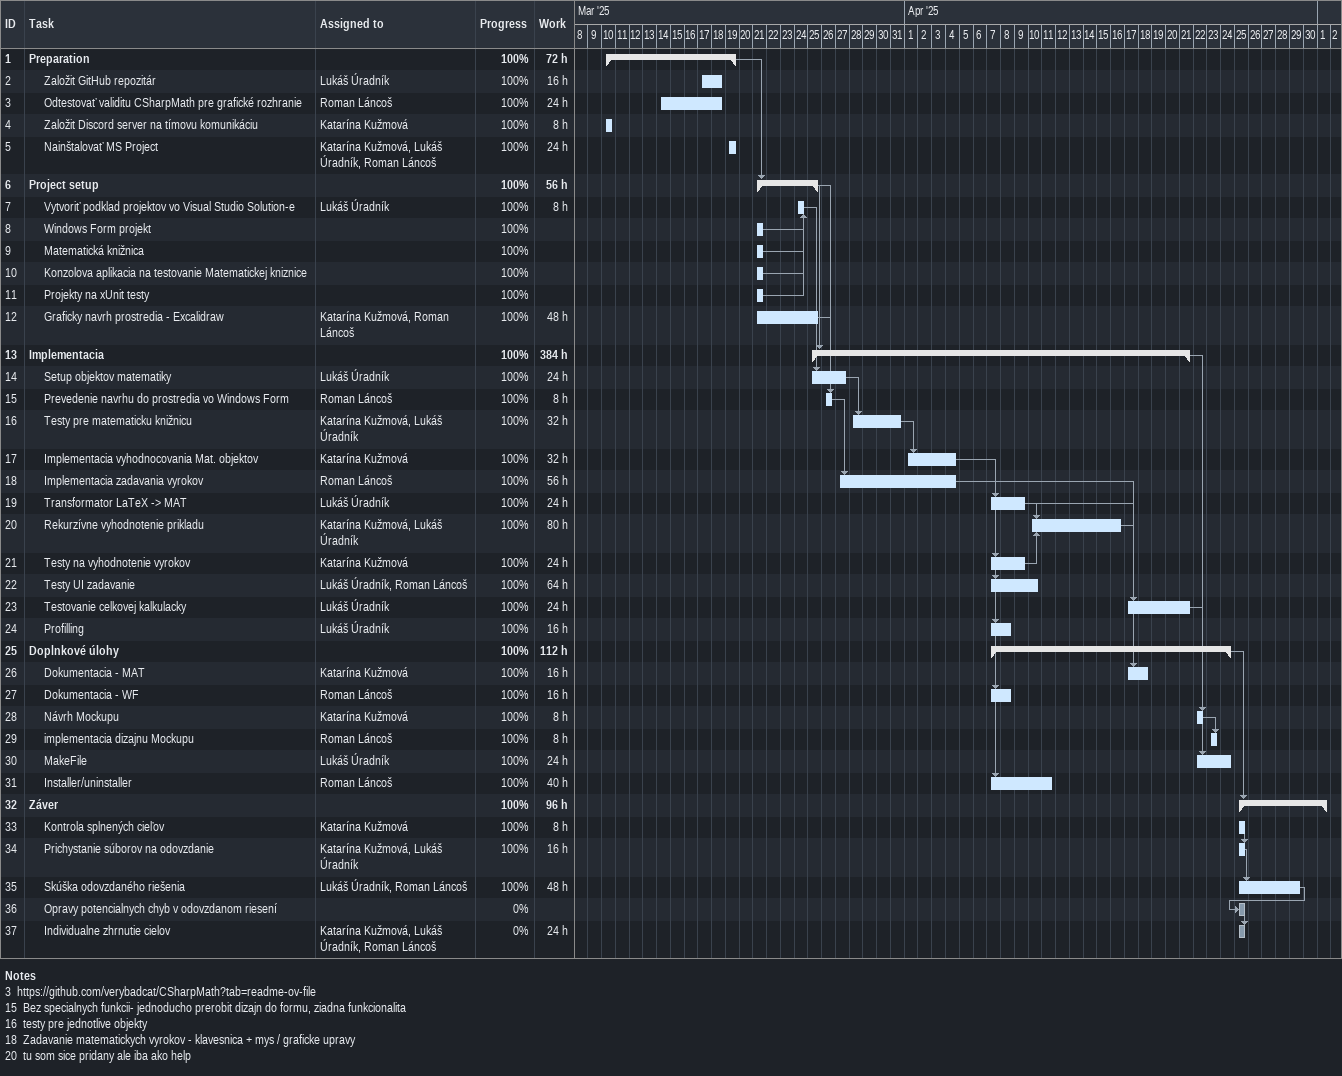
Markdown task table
| ID | Level | Task | Start | Finish | Predecessors | Resources | % complete | Work (h) |
|---|---|---|---|---|---|---|---|---|
| 1 | 1 | **Preparation** | 2025-03-10 | 2025-03-19 |  |  | 100 | 72 |
| 2 | 2 | Založit GitHub repozitár | 2025-03-17 | 2025-03-18 |  | Lukáš Úradník | 100 | 16 |
| 3 | 2 | Odtestovať validitu CSharpMath pre grafické rozhranie | 2025-03-14 | 2025-03-18 |  | Roman Láncoš | 100 | 24 |
| 4 | 2 | Založit Discord server na tímovu komunikáciu | 2025-03-10 | 2025-03-10 |  | Katarína Kužmová | 100 | 8 |
| 5 | 2 | Nainštalovať MS Project | 2025-03-19 | 2025-03-19 |  | Katarína Kužmová, Lukáš Úradník, Roman Láncoš | 100 | 24 |
| 6 | 1 | **Project setup** | 2025-03-21 | 2025-03-25 | 1 |  | 100 | 56 |
| 7 | 2 | Vytvoriť podklad projektov vo Visual Studio Solution-e | 2025-03-24 | 2025-03-24 | 8, 9, 10, 11 | Lukáš Úradník | 100 | 8 |
| 8 | 2 | Windows Form projekt | 2025-03-21 | 2025-03-21 |  |  | 100 |  |
| 9 | 2 | Matematická knižnica | 2025-03-21 | 2025-03-21 |  |  | 100 |  |
| 10 | 2 | Konzolova aplikacia na testovanie Matematickej kniznice | 2025-03-21 | 2025-03-21 |  |  | 100 |  |
| 11 | 2 | Projekty na xUnit testy | 2025-03-21 | 2025-03-21 |  |  | 100 |  |
| 12 | 2 | Graficky navrh prostredia - Excalidraw | 2025-03-21 | 2025-03-25 |  | Katarína Kužmová, Roman Láncoš | 100 | 48 |
| 13 | 1 | **Implementacia** | 2025-03-25 | 2025-04-21 | 6 |  | 100 | 384 |
| 14 | 2 | Setup objektov matematiky | 2025-03-25 | 2025-03-27 | 7 | Lukáš Úradník | 100 | 24 |
| 15 | 2 | Prevedenie navrhu do prostredia vo Windows Form | 2025-03-26 | 2025-03-26 | 6, 12 | Roman Láncoš | 100 | 8 |
| 16 | 2 | Testy pre matematicku knižnicu | 2025-03-28 | 2025-03-31 | 14 | Katarína Kužmová, Lukáš Úradník | 100 | 32 |
| 17 | 2 | Implementacia vyhodnocovania Mat. objektov | 2025-04-01 | 2025-04-04 | 16 | Katarína Kužmová | 100 | 32 |
| 18 | 2 | Implementacia zadavania vyrokov | 2025-03-27 | 2025-04-04 | 15 | Roman Láncoš | 100 | 56 |
| 19 | 2 | Transformator LaTeX -> MAT | 2025-04-07 | 2025-04-09 | 18 | Lukáš Úradník | 100 | 24 |
| 20 | 2 | Rekurzívne vyhodnotenie prikladu | 2025-04-10 | 2025-04-16 | 19, 21 | Katarína Kužmová, Lukáš Úradník | 100 | 80 |
| 21 | 2 | Testy na vyhodnotenie vyrokov | 2025-04-07 | 2025-04-09 | 17 | Katarína Kužmová | 100 | 24 |
| 22 | 2 | Testy UI zadavanie | 2025-04-07 | 2025-04-10 | 18 | Lukáš Úradník, Roman Láncoš | 100 | 64 |
| 23 | 2 | Testovanie celkovej kalkulacky | 2025-04-17 | 2025-04-21 | 18, 19, 20 | Lukáš Úradník | 100 | 24 |
| 24 | 2 | Profilling | 2025-04-07 | 2025-04-08 | 17 | Lukáš Úradník | 100 | 16 |
| 25 | 1 | **Doplnkové úlohy** | 2025-04-07 | 2025-04-24 |  |  | 100 | 112 |
| 26 | 2 | Dokumentacia - MAT | 2025-04-17 | 2025-04-18 | 20 | Katarína Kužmová | 100 | 16 |
| 27 | 2 | Dokumentacia - WF | 2025-04-07 | 2025-04-08 | 18 | Roman Láncoš | 100 | 16 |
| 28 | 2 | Návrh Mockupu | 2025-04-22 | 2025-04-22 | 23 | Katarína Kužmová | 100 | 8 |
| 29 | 2 | implementacia dizajnu Mockupu | 2025-04-23 | 2025-04-23 | 28 | Roman Láncoš | 100 | 8 |
| 30 | 2 | MakeFile | 2025-04-22 | 2025-04-24 | 13 | Lukáš Úradník | 100 | 24 |
| 31 | 2 | Installer/uninstaller | 2025-04-07 | 2025-04-11 | 18 | Roman Láncoš | 100 | 40 |
| 32 | 1 | **Záver** | 2025-04-25 | 2025-05-01 | 25 |  | 100 | 96 |
| 33 | 2 | Kontrola splnených cieľov | 2025-04-25 | 2025-04-25 |  | Katarína Kužmová | 100 | 8 |
| 34 | 2 | Prichystanie súborov na odovzdanie | 2025-04-25 | 2025-04-25 | 33 | Katarína Kužmová, Lukáš Úradník | 100 | 16 |
| 35 | 2 | Skúška odovzdaného riešenia | 2025-04-25 | 2025-04-29 | 34 | Lukáš Úradník, Roman Láncoš | 100 | 48 |
| 36 | 2 | Opravy potencialnych chyb v odovzdanom riesení | 2025-04-25 | 2025-04-25 | 35 |  | 0 |  |
| 37 | 2 | Individualne zhrnutie cielov | 2025-04-25 | 2025-04-25 | 36 | Katarína Kužmová, Lukáš Úradník, Roman Láncoš | 0 | 24 |

Notes
- 3: https://github.com/verybadcat/CSharpMath?tab=readme-ov-file
- 15: Bez specialnych funkcii- jednoducho prerobit dizajn do formu, ziadna funkcionalita
- 16: testy pre jednotlive objekty
- 18: Zadavanie matematickych vyrokov - klavesnica + mys / graficke upravy
- 20: tu som sice pridany ale iba ako help
